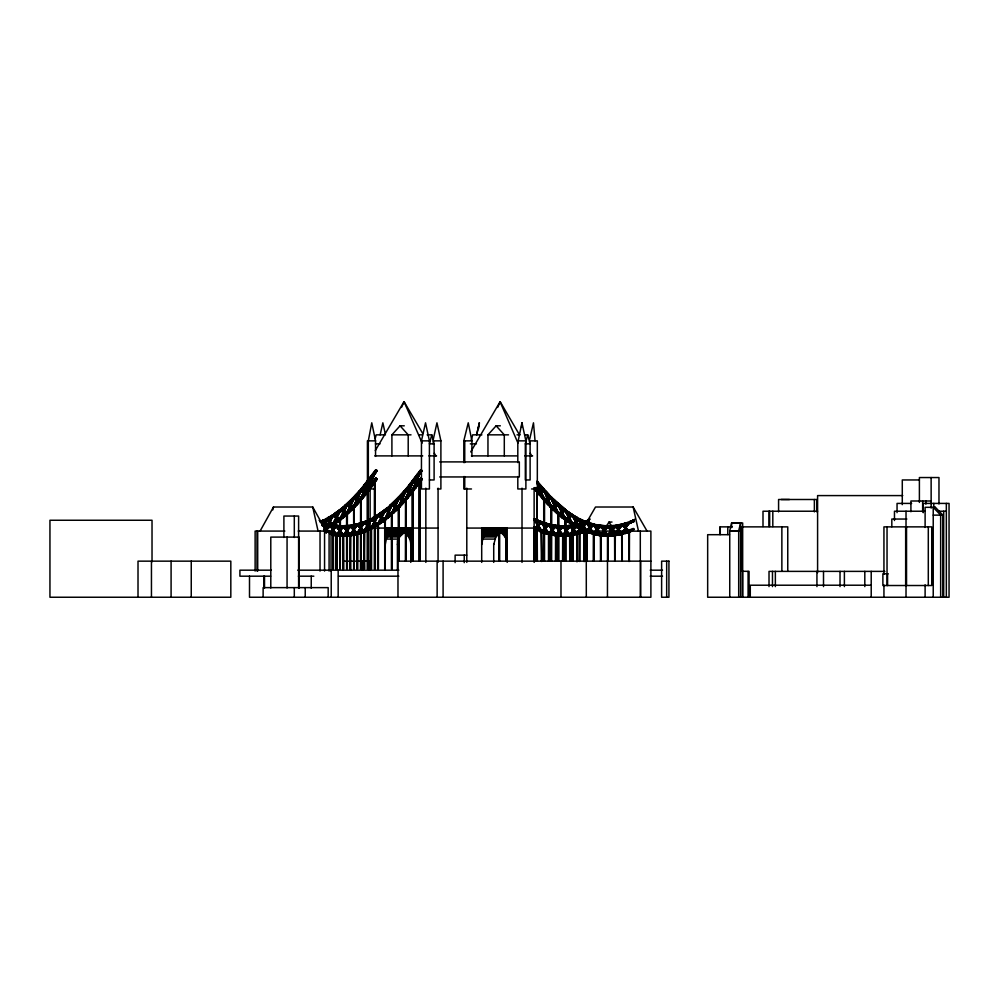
<?xml version="1.0" encoding="UTF-8"?>
<svg xmlns="http://www.w3.org/2000/svg" width="999" height="999" viewBox="0 0 999 999"><rect width="100%" height="100%" fill="white"/><g stroke="black" fill="none" stroke-linecap="round" stroke-linejoin="round"><path stroke-width="1.5" d="M521.515 427.322L521.953 422.814L525.886 440.859L525.886 488.973L517.807 488.973L517.807 476.56M478.509 428.821L479.383 422.814L476.598 434.84M318.069 531.081L312.737 507.017L273.476 507.017L260.09 531.081M638.498 531.081L633.154 507.017L595.504 507.017L587.175 521.453M393.044 504.982L399.163 506.855L406.094 490.846M341.446 510.864L347.29 513.548L339.722 510.501L340.347 510.951L334.116 522.939M355.307 498.002C370.991 500.686 351.498 496.378 354.233 498.439L347.927 512.175M386.376 510.864L392.22 513.548L384.652 510.501L385.277 510.951L379.046 522.939M405.869 499.338L398.589 497.952L399.163 498.439L392.857 512.175M361.101 490.359L354.233 506.855L347.065 505.232M391.533 504.92L398.476 506.643L398.576 561.188L398.476 506.643L403.708 494.43M334.515 515.946L340.122 519.455M358.778 494.43L353.546 506.643L346.603 504.92L347.24 504.645M392.22 505.132L399.2 506.643L399.2 561.188L399.026 506.431L405.956 490.422M385.239 544.617L386.301 539.085L386.301 528.071M397.415 544.617L399.55 536.962L404.857 532.042L392.682 532.042L388.436 535.464L386.301 539.085L398.476 539.085M481.705 544.617L482.767 539.085L482.767 528.071M493.718 544.617L495.854 536.962L501.161 532.042L489.135 532.042L484.89 535.464L482.767 539.085L494.78 539.085M384.69 511.001L385.239 510.452L377.672 524.05L384.652 510.501M339.947 510.402L332.742 524.05L339.722 510.501M363.898 532.704L364.523 568.968L364.523 531.193L363.848 530.968L370.779 519.418L378.122 524.375M326.361 527.847L333.291 515.409L325.849 527.847L326.523 528.071L326.523 532.617M326.248 528.396L321.828 524.275M339.76 519.418L332.817 515.909L333.129 515.247M365.597 523.389L371.378 527.809L371.054 528.446M384.69 519.418L377.747 515.909L378.059 515.247M364.198 522.402L363.873 523.039L370.804 528.334L378.221 515.409L370.729 528.071L364.086 522.44L356.855 533.429L356.968 568.968M518.194 440.859L521.953 422.814M332.817 524.325L325.849 519.418L333.466 524.05M628.808 522.539L629.432 523.014M377.747 524.325C375.836 524.625 369.78 517.632 371.166 519.98L364.473 531.431L364.073 530.869M364.473 531.431L371.328 519.917L370.779 519.418M433.291 439.348L436.95 422.814L440.896 440.859L440.896 488.973L437.525 488.973M380.144 434.84L382.842 422.814L385.189 433.329M476.66 434.84L479.37 422.814M421.441 440.859L425.537 422.814L429.408 440.859L429.408 488.973L421.441 488.973L421.466 440.859L429.408 440.859M362.6 488.548L376.648 470.154L376.91 471.428L376.648 470.154L375.299 470.167L361.451 488.349L343.144 508.416M377.048 479.22L376.91 479.845L376.648 478.571L375.299 478.571L377.048 479.22L373.514 484.04L372.527 482.505L374.613 479.557M380.669 514.135L378.821 515.422L388.486 509.203L388.324 507.817L375.911 515.809L376.735 517.507C391.358 508.578 403.696 495.891 413.661 482.155L413.261 481.506L421.578 470.154L421.84 471.428L421.578 470.154L420.229 470.167L406.381 488.349L388.074 508.416M413.661 490.571L412.162 491.221L411.925 489.922L413.661 490.571L412.874 491.496L411.913 489.922L413.661 490.571L410.102 494.992L421.828 479.857L421.578 478.571L420.229 478.571L406.381 496.765L406.605 498.089L406.381 496.765L409.777 493.144L410.726 494.73L399.612 507.317L385.714 519.83L376.036 525.636L377.372 525.636L391.458 514.572L397.015 509.428L395.304 508.753L384.016 519.143L375.699 524.925L382.093 520.229L382.929 521.915L376.036 525.636M272.802 509.902L273.476 507.017M373.151 482.242L372.789 483.791L374.126 483.791L373.151 482.242L369.605 486.925L369.755 486.288L371.503 486.925L367.957 491.483L368.569 491.221L368.331 489.922L366.983 489.922L367.232 491.221L367.607 489.647L368.731 490.571L365.172 494.992L365.946 494.068L364.847 493.144L361.451 496.765L361.675 498.089L361.451 496.765L372.54 482.505L374.275 483.141C363.336 499.25 349.837 514.298 333.366 525.037M419.205 474.725L412.874 483.079L419.205 474.725L417.457 474.075L411.763 482.155L412.162 482.804L411.913 481.506L418.082 473.813L418.793 474.088L419.056 475.362L417.045 477.522M421.828 479.857L421.566 478.583L420.229 478.583M529.645 439.348L533.478 422.814L535.039 440.859M615.009 526.698L607.929 535.564M377.048 470.791L371.353 479.145L370.005 479.158L369.755 477.859L373.151 473.813L374.275 474.725C363.586 490.372 350.574 505.182 334.59 515.709L333.878 515.422L335.739 514.135M371.503 486.925L370.729 487.849L370.005 487.574L371.353 487.574L371.104 486.288L369.605 486.925M411.763 490.571L415.309 486.014L416.271 487.574L414.535 486.925L416.034 486.276L415.659 487.849L414.685 486.288L420.854 478.309M370.729 479.42L369.605 478.509L370.379 477.597L371.341 479.158L367.957 483.066L371.503 478.509L370.379 477.597L364.061 485.651L364.448 486.313L364.223 485.002L365.559 484.99L365.796 486.301L365.159 486.575L368.731 482.155L367.607 481.231L366.833 482.155L367.232 482.804L366.995 481.493L368.331 481.506L367.957 483.066M336.114 526.598L343.406 535.564L350.349 526.698M367.607 489.647L364.061 494.068L364.223 493.419L365.559 493.419L365.172 494.992M368.731 490.571L367.957 491.483M408.991 485.651L409.777 484.715L410.876 485.651L407.317 489.935L410.876 485.651L409.153 485.002L409.378 486.313L408.991 485.651L412.537 481.231L413.661 482.155L412.887 483.066M412.537 489.647L408.991 494.068L409.153 493.419L410.489 493.419L410.102 494.992M738.698 597.24L738.698 530.781L740.596 523.001L731.63 522.964L729.745 530.781L729.745 597.24M411.763 482.155L413.261 481.506M463.811 462.587L463.811 440.859L468.244 422.814L471.903 440.859L471.903 456.381M555.544 535.014L556.143 534.527L549.712 525.886M556.143 535.027L562.986 526.436L570.317 534.515M615.247 534.515L608.154 526.535L600.699 535.114L601.073 534.527L594.88 525.986M615.009 534.415L608.154 526.535L607.654 527.047M364.847 484.715L361.288 489.011L361.451 488.349L362.787 488.349L362.387 489.947L365.946 485.651L364.835 484.727L364.061 485.651M365.946 485.651L365.172 486.575M361.451 496.765L362.787 496.765L363.012 498.089L362.387 498.364L365.946 494.068M364.061 494.068L364.835 493.144M409.777 484.715L406.218 489.011L406.381 488.349L407.717 488.349L407.317 489.935M406.381 496.765L407.717 496.765L407.942 498.089L407.317 498.364L410.876 494.068M408.991 494.068L409.765 493.144M410.876 485.651L410.102 486.575L416.433 478.509L415.309 477.597L414.535 478.509L415.659 479.42L416.034 477.859L414.685 477.859L415.659 479.42M336.201 535.027L343.644 526.535L336.114 534.515M358.504 492.22L359.303 491.283L360.239 492.882L358.891 492.894L359.303 491.283L360.227 492.894L358.504 492.22L362.075 488.074L363.174 489.011L362.387 489.935M359.303 499.7L358.504 500.649L360.239 501.311L359.303 499.7L355.906 503.046L357.63 503.708L345.704 515.534L337.362 522.202L333.891 523.838L334.578 524.138L337.999 521.915L337.849 520.516L330.769 524.925L339.086 519.143L358.678 499.975L360.015 499.975L360.239 501.311L358.891 501.311L358.678 499.975L361.451 496.765M358.504 500.649L362.075 496.491L363.174 497.427L362.387 498.364M403.434 492.22L404.233 491.283L405.169 492.882L403.821 492.894L404.233 491.283L405.157 492.894L403.434 492.22L407.005 488.074L407.717 488.349L408.104 489.011L401.76 496.241L400.836 494.63L402.185 494.617L401.76 496.241L400.661 495.292L402.172 494.63L401.76 496.241M406.218 489.011L407.005 488.074M404.233 499.7L403.821 501.311L405.169 501.311L404.233 499.7L395.292 508.753L403.608 499.975L404.945 499.975L405.169 501.311L403.821 501.311L403.608 499.975L406.381 496.765M361.288 489.011L362.075 488.074M403.434 500.649L407.005 496.491L408.104 497.427L407.317 498.364M549.063 533.191L555.894 526.71L561.975 534.453M357.63 495.292L348.489 504.607L337.362 513.773L357.63 495.292L355.906 494.617L352.959 498.226L356.543 494.343L357.455 495.966L356.119 495.966L356.531 494.355M357.63 503.708L354.046 507.592L354.483 505.969L353.147 505.969L356.543 502.759L357.455 504.383L356.119 504.383L356.83 504.657L360.402 500.649M375.137 438.898L376.186 434.84L385.452 434.84M402.56 503.708L401.049 504.383L402.56 503.708L400.836 503.046L402.56 503.708L398.976 507.592L399.6 507.317L399.413 505.969L398.077 505.969L399.787 506.643L398.976 507.592M427.135 434.84L431.768 434.84L429.445 443.856L434.103 443.856L434.103 479.957L429.445 479.957M398.064 497.552L399.4 497.552L399.612 498.888L393.419 504.607L399.787 498.226L398.077 497.552L389.76 505.469L389.935 506.83M527.709 434.84L525.324 443.831L525.324 479.957L530.107 479.957L530.107 443.856L527.709 434.84L524.65 434.84M334.677 521.803L350.999 508.466L351.898 510.102L350.562 510.114L352.085 509.428L350.374 508.753L353.771 505.681L354.857 506.643L354.046 507.592M398.077 497.552L398.264 498.901L399.787 498.226M390.384 513.598L389.922 515.259L391.271 515.259L391.096 513.886L389.573 514.572L391.271 515.259L390.397 513.598L386.788 516.933L395.929 508.466L396.64 508.753L396.828 510.102L385.077 520.117L385.714 519.842L384.865 518.156L384.016 519.143M471.278 440.247L472.727 434.84L481.893 434.84M541.421 561.413L541.308 531.193L548.975 524.75L542.969 530.569M587.662 530.681L593.906 524.75L586.238 531.193L586.313 597.24M548.551 524.762L554.882 533.891M593.481 524.762L599.812 533.891M347.415 512.075L348.226 511.113L349.3 512.075L343.556 517.619L342.22 517.619L343.756 516.933L342.058 516.233L341.858 516.933L347.602 511.388L348.938 511.388L348.489 513.036L352.085 509.428M397.015 509.428L395.492 510.114L396.203 510.389L399.787 506.643M323.988 530.432C332.08 520.304 328.009 525.636 335.239 533.791M345.005 506.83L344.83 505.469L353.147 497.552M344.83 513.886L345.704 515.546L346.166 513.886L344.643 514.572L345.704 515.534M331.693 515.909L339.285 510.027L340.634 510.027L340.784 511.413L339.086 510.726L350.999 500.049L351.898 501.685L351.261 501.973L351.71 500.324L350.187 501.011L350.999 500.049M344.643 506.156L344.83 505.457M346.341 515.259L345.454 513.598M393.419 504.607L393.868 502.972L392.345 503.646L392.707 504.333L393.169 502.684L394.23 503.646L385.714 511.413L384.365 511.413L384.016 510.726L395.929 500.049L396.828 501.685L396.191 501.973L396.64 500.324L395.117 501.011L395.929 500.049M389.573 506.156L390.397 505.182L391.458 506.156L387.862 509.478L386.988 507.817L388.324 507.817L388.486 509.203L386.788 508.503M573.451 516.645L579.832 527.847L579.295 528.334L585.139 523.389M540.447 523.289L534.228 528.071L534.328 561.401M554.47 527.36L548.401 533.429L541.308 522.777L534.265 528.296L541.982 522.539M534.865 528.334L541.895 522.514M579.832 527.847L579.195 528.296L586.913 522.539M340.147 511.7L339.285 510.027L345.467 505.182L346.341 506.83L345.454 505.182M376.623 515.909L384.215 510.027L385.564 510.027L385.714 511.413L384.378 511.413L384.215 510.027L386.988 507.817M386.788 516.933L386.988 516.233M341.858 508.503L342.694 507.529L343.556 509.19L341.858 508.503L343.556 509.19L343.394 507.817L342.058 507.817M341.858 516.933L342.694 515.959L343.756 516.933L332.655 524.925L331.631 523.926L329.782 525.024M339.086 510.726L340.622 510.027L340.784 511.413M339.086 519.143L339.935 518.156L340.784 519.83L340.135 520.129L340.634 518.444L339.285 518.456M384.016 510.726L384.852 509.74L385.914 510.726L382.292 513.773L383.141 512.799L381.456 512.1L378.471 514.722L378.683 514.023L380.02 514.023L380.157 515.422L378.821 515.422M378.683 522.44L378.471 523.139L380.02 522.44L379.508 524.138L378.821 523.838L382.929 521.915L382.792 520.516L381.456 520.516L381.243 521.216L387.624 515.946L388.486 517.619L387.15 517.619L388.486 517.619L387.624 515.959M333.891 515.422L335.214 515.422L335.09 514.023L330.981 515.809L331.106 517.207L335.214 515.422L338.211 512.799L337.862 512.1L336.526 512.1L333.541 514.722L333.753 514.023L339.935 509.74M333.741 522.44L333.541 523.139L334.39 522.152L335.427 523.139L333.891 523.838M337.999 513.498L337.849 512.1L336.313 512.799L338.162 511.413M337.999 521.915L337.862 520.516L336.313 521.216L337.15 520.229M381.456 512.1L381.243 512.799L383.092 511.413M572.177 561.226L572.065 524.05L579.233 519.38M578.558 520.117L572.202 524.325L572.752 523.826L566.371 511.838M335.214 523.851L334.39 522.152M319.905 521.503L323.326 520.004L324.338 521.003L323.451 522.015L326.885 520.367L326.785 518.943L325.437 518.943L325.549 520.367L329.882 518.156L328.858 517.157L325.437 518.943L326.236 520.654L329.658 518.856L329.558 517.445L328.209 517.445L328.321 518.856L329.658 518.856L335.427 514.722L334.39 513.736M329.67 527.272L328.321 527.272L329.882 526.573L328.858 525.574L325.212 528.071L329.558 525.861L329.658 527.285L326.236 529.07L326.785 527.36L325.212 528.071M373.951 519.143L372.914 518.156L375.911 515.796L377.247 515.796L377.372 517.207L368.394 522.015L374.588 518.856L374.488 517.445L373.139 517.445L373.251 518.856L374.6 518.856L383.141 512.799L382.08 511.813M375.699 524.925L376.548 523.938L377.585 524.925L373.251 527.285L375.112 526.186M330.769 516.508L331.618 515.509L332.655 516.508L328.321 518.856L328.209 517.445L331.631 515.509L332.442 517.207L330.769 516.508L325.212 519.655M330.769 524.925L331.618 523.938L332.655 524.925M372.914 518.156L376.561 515.509L377.585 516.508L376.723 517.507L375.699 516.508M370.142 519.655L373.788 517.145L374.812 518.156L370.479 520.354L370.142 519.655L371.016 518.643L371.815 520.354L370.142 519.655L385.564 510.027L399.413 497.552M370.142 528.071L373.788 525.574L374.812 526.573L371.166 529.07L371.715 527.36L370.379 527.36L370.142 528.071L371.99 527.072M572.402 515.247L564.984 519.143L564.984 561.188M583.404 522.577L579.895 523.201L578.995 524.225L582.717 522.277L583.478 524.013L579.308 524.937L583.478 524.013L583.404 522.577L581.83 523.289L582.067 522.577L588.374 520.004L589.385 521.003L586.55 522.227L585.551 521.216L584.665 522.227L590.259 519.093M588.374 520.004L589.385 521.003L587.824 521.715L588.511 522.015M627.072 524.013L628.646 523.289L626.997 522.577L626.76 523.289L631.156 521.503L631.243 522.939L624.225 524.937L631.243 522.939L631.156 521.503L629.82 521.503L629.595 522.227L635.189 519.093M629.595 522.227L633.304 520.004L634.315 521.003L632.754 521.715L633.441 522.015M324.101 521.715L324.013 520.292L322.665 520.292L322.44 521.003L326.773 518.943L326.885 520.367L325.549 520.354M371.016 518.643L367.37 521.003L371.703 518.943L371.815 520.367L370.479 520.354M326.885 528.783L326.773 527.36L325.437 527.36M369.043 530.144L368.256 528.421L364.598 530.644L365.597 531.655L369.031 530.144L368.943 528.721L367.595 528.721L371.703 527.36L371.815 528.783L367.694 530.144L369.043 530.144L368.381 530.432M587.499 521.003L587.724 520.292M589.385 521.003L584.977 522.939L585.676 523.226M632.429 521.003L632.654 520.292M633.304 528.421L629.82 529.932L629.907 531.356L631.243 531.356L630.481 529.632L624.163 531.93L627.647 530.706L628.408 532.43L624.225 533.366L623.925 532.642L624.912 533.653L628.408 532.43L628.334 530.993L626.997 530.993M633.304 520.004L634.078 521.715L629.907 522.939M364.835 521.503L364.598 522.227L366.171 521.503L365.609 523.226L369.031 521.715L368.943 520.292L364.835 521.503L366.171 521.503L366.258 522.939C354.57 527.996 341.034 529.445 328.771 525.724L328.534 525.012L335.002 527.172L338.461 527.235L338.748 526.51L337.812 525.486L329.508 523.988L328.833 524.288L338.486 525.786L337.787 527.534L337.125 527.235L341.233 527.447L341.521 526.723L340.584 525.699L334.365 525.424L334.078 526.148L335.714 525.424L335.676 526.873M557.892 561.251L557.892 513.336L565.584 510.452M584.665 522.227L584.902 521.503M583.404 530.993L579.233 531.93L582.717 530.706L583.716 531.718L582.829 532.729L581.83 531.718L582.829 532.729L586.313 531.356L586.226 529.932L584.89 529.932L588.374 528.421M629.832 529.932L630.606 531.655M353.796 534.79L363.474 532.43L362.712 530.706L361.825 531.718L362.812 532.729L366.258 531.356L365.484 529.632L362.063 530.993L362.824 532.729L363.711 531.718L362.724 530.694L359.29 531.93L371.715 527.36M364.835 529.932L365.609 531.655L366.496 530.644L364.835 529.932L365.484 529.632M628.408 524.013L627.647 522.277L623.925 524.225L633.99 520.292M579.982 525.237L580.881 524.225L579.882 523.201L574.238 524.637L580.569 523.501L580.631 524.937L579.308 524.937M580.644 533.366L579.882 531.63L570.754 533.853L580.569 531.93L580.631 533.366L577.147 534.44L573.626 534.79L580.631 533.366L578.995 532.642L579.982 533.653L583.478 532.43L582.717 530.706M624.912 525.237L625.811 524.225L624.812 523.201L615.421 526.148L616.333 525.124L625.499 523.501L625.561 524.937L624.238 524.937M360.04 525.237L359.365 524.937L360.939 524.225L359.952 523.201L351.648 525.124L339.91 525.998L349.563 525.786L348.913 527.534L348.239 527.235L355.132 526.373L363.711 523.289L362.724 522.277L350.724 526.148L351.648 525.124L363.399 522.577L371.715 518.943M359.29 523.501L359.053 524.225L365.484 521.216M583.716 523.289L578.046 525.012L577.06 523.988L576.161 525.012L577.06 523.988L577.797 525.724L580.631 524.937M576.473 534.153L578.046 533.429L576.411 532.704M621.341 524.288L621.091 525.012L622.664 524.288L622.727 525.724C612.175 528.833 600.586 528.409 590.159 524.937L590.896 523.201L594.38 524.288L593.656 526.023L592.744 525.012L594.318 525.724L593.718 523.988L593.044 524.288L605.032 525.699L617.02 525.424L622.677 524.288L622.976 525.012L622.727 525.724L614.21 527.235L607.192 527.522L606.917 526.798L607.854 527.822L608.803 526.798L607.867 525.774L607.192 526.073L614.185 525.786L613.548 527.534L610.039 527.447L609.752 526.723L610.701 527.747L611.638 526.723L610.689 525.699L610.014 525.998L617.02 525.424L617.045 526.873L615.709 526.873M356.518 524.288L356.268 525.012L357.867 524.288L357.255 526.023L358.166 525.012L357.18 523.988M360.689 524.937L359.952 523.201M356.581 534.153L357.917 534.153L357.867 532.704L343.344 534.19L332.28 533.054L331.306 534.065L335.002 535.589L343.344 536.238L351.685 535.589L360.689 533.366L359.952 531.63L350.986 533.853L360.639 531.93L360.04 533.653L359.053 532.642L360.04 533.653M551.498 506.431L551.423 561.188L551.535 506.643L550.811 506.643L550.911 561.188L550.811 506.643L558.503 504.645L565.696 519.143L565.696 561.188M558.241 504.532C559.315 505.856 555.307 503.846 552.572 505.906M574.238 524.625L575.212 525.649L574.3 526.673L565.771 527.747L550.911 526.373L560.751 527.447L561.038 526.723L560.102 525.699L554.445 525.124L553.746 526.873M560.764 534.415L559.153 535.139L559.428 534.415L561.038 535.139L560.089 536.163L559.428 535.864L560.764 535.864L560.764 534.415L550.948 533.354L568.593 533.903L569.542 534.927L569.28 535.651L563.598 535.939L551.56 535.089L562.924 536.238L574.3 535.089L574.912 533.354L573.326 534.065L574.238 533.054M577.797 534.153L577.06 532.417M619.892 526.373L619.842 524.925L618.506 524.925L620.142 525.649L619.23 526.673L618.256 525.649L619.23 526.673M633.99 528.721L625.499 531.93L619.168 533.054L618.256 534.065L624.825 531.63L625.811 532.642L622.077 534.44L618.556 534.79L619.23 535.089L620.142 534.065L619.168 533.054L607.854 534.19L593.718 532.405L592.744 533.429L596.49 535.089L607.854 536.238L622.727 534.153L622.002 532.405L615.684 533.853L620.941 526.473M355.144 534.79L354.42 533.054L353.496 534.065L355.095 533.354L354.483 535.089L355.132 534.79L348.239 535.651L348.913 535.951L349.85 534.927L348.876 533.903L345.179 535.139L346.116 534.115L352.322 533.853L352.36 535.289L351.024 535.289M357.917 534.153L357.18 532.417M562.924 527.822L563.873 526.798L562.262 526.073L563.598 526.073L562.937 527.822L561.987 526.798L562.262 527.522L566.433 527.447L566.421 525.998L559.44 525.998L565.759 525.699L566.708 526.723L565.771 527.747L564.822 526.723L565.109 527.447L572.115 526.873L571.403 525.124L570.491 526.148L572.09 525.424L571.465 527.172L570.779 526.873L574.949 526.373L574.912 524.925M574.3 535.089L574.912 533.354L559.428 534.415M615.709 535.289L617.045 535.289L616.346 533.553L615.684 533.853L619.842 533.354L619.88 534.79M545.504 499.275L551.498 498.014L543.906 498.851M617.045 535.289L612.874 535.651L613.536 535.951L614.472 534.927L613.511 533.903L612.587 534.927L613.511 533.903L617.02 533.853L617.045 535.289L615.721 535.289M348.214 534.203L347.952 534.927L348.888 533.903M566.433 535.864L565.759 534.115L564.822 535.139L565.759 534.115L566.708 535.139L565.109 535.864M574.949 534.79L567.944 535.651L568.606 535.951L569.542 534.927L568.581 533.903L565.084 534.415M375.449 478.121L374.35 481.193L368.806 481.955M374.388 481.006L375.674 478.046M375.961 478.121L374.9 481.006L368.906 481.68M375.05 481.393L376.148 478.321M419.28 481.193L420.379 478.121M419.318 481.006L420.604 478.046M420.891 478.121L419.83 481.006L413.736 481.955M421.079 478.321L420.005 481.193L412.45 481.88L405.407 499.05L398.476 498.226M419.98 481.393L421.041 478.521M607.192 534.49L608.803 535.214L607.854 536.238L607.192 535.939L608.803 535.214L607.867 534.19L606.917 535.214L607.192 534.49L611.363 534.415L610.701 536.163L610.039 535.864L611.638 535.139L610.689 534.115L609.752 535.139L610.689 534.115L614.185 534.203L614.472 534.927L611.363 535.864L602.847 535.651L593.656 534.453L587.075 531.718L587.961 532.729L594.318 534.153L593.718 532.405L592.744 533.429L594.318 534.153M614.198 527.235L614.185 525.786L612.849 525.786L614.185 525.786M345.454 525.998L346.778 525.998L346.79 527.447L342.682 527.522L342.407 526.798L342.682 527.522L346.803 527.447L346.116 525.699L345.442 525.998L352.322 525.424L352.36 526.873L351.024 526.873M348.239 535.651L349.575 535.651L349.55 534.203M536.638 561.288L537 490.184L537.35 561.288M543.893 490.422L544.33 490.909L536.888 490.846M339.91 534.415L343.344 534.19L344.293 535.214L344.018 535.939L340.559 536.163L339.897 535.864L341.521 535.139L340.572 534.115L339.623 535.139L340.572 534.115L344.018 534.49L343.356 536.238L342.682 535.939L349.575 535.651M604.358 534.415L604.083 535.139L605.706 534.415L605.019 536.163L604.345 535.864L605.681 535.864L605.706 534.415L604.37 534.415L608.528 534.49M607.192 527.522L608.528 527.522L608.528 526.073L598.701 525.424L599.325 527.172L602.847 527.235L602.872 525.786L601.535 525.786L603.134 526.51L602.185 527.534L601.51 527.235L605.681 527.447L605.706 525.998L604.358 525.998L605.968 526.723L603.334 531.081M372.789 476.685L367.42 490.571L367.42 568.968L368.144 568.968L368.144 490.571L361.863 490.621M367.682 490.297L374.613 472.49M367.957 490.372L374.9 472.577M367.882 490.846L375.075 472.777M368.107 490.771L375.05 472.977M412.45 490.571L412.45 561.288L412.35 490.571L417.719 476.685M412.612 490.297L419.543 472.49M412.887 490.372L419.83 472.577M413.349 489.485L419.917 473.051M413.037 490.771L420.005 472.777M560.751 527.447L559.153 526.723L560.764 527.447L560.764 525.998M557.917 535.651L557.28 533.903L557.917 535.651L553.746 535.289L554.408 535.589L555.107 533.853L553.771 533.853M341.233 527.447L339.623 526.723L341.246 527.447L341.246 525.998L337.138 525.786L337.812 525.486M360.839 499.45L360.739 498.763L353.546 498.226M405.769 499.45L406.031 498.776M334.378 533.853L335.701 533.853L335.676 535.289L330.12 534.153L330.169 532.704L341.246 534.415L341.521 535.139L341.233 535.864L337.787 535.951L334.34 535.289L335.002 535.589L335.714 533.853L331.606 533.354L331.568 534.79M354.158 498.501L353.584 498.014M399.088 498.501L398.514 498.014M553.783 525.424L554.408 527.172L555.369 526.148L554.457 525.124L553.783 525.424L560.764 525.998M334.34 526.873L335.976 526.148L334.378 525.424M360.739 498.763L366.521 484.677M360.664 499.263L367.595 482.355M361.526 497.927L367.882 482.442M361.75 497.852L368.107 482.355M405.594 499.263L412.525 482.355M405.956 498.851L412.312 483.354M406.456 497.927L412.812 482.442M406.68 497.852L413.037 482.355M598.713 525.424L599.338 527.172L600.299 526.148L599.388 525.124L598.701 525.424L602.872 525.786M551.56 526.673L552.272 524.925L548.114 524.288L548.064 525.724L551.56 526.673L555.069 526.873L554.445 525.124M594.33 534.153L594.38 532.704L587.387 530.993L591.558 531.93L591.483 533.366L589.909 532.642L590.147 533.366M354.158 506.918L348.114 504.982M331.556 526.373L331.306 525.649L332.904 526.373L332.942 524.925L326.061 523.501L326.648 525.237L335.676 526.873M330.12 534.153L330.169 532.704M549.45 524.288L548.126 524.288L548.064 525.724L544.979 524.225L545.966 523.201L549.45 524.288L548.726 526.023L544.979 524.225L545.978 523.201L549.45 524.288L548.713 526.023M497.652 407.455L500.199 401.76L519.443 434.765M326.061 523.501L325.999 524.937L327.335 524.937L326.748 523.201L323.289 522.577L322.977 523.289L323.976 522.277L327.41 523.501L327.335 524.937L321.091 523.226L322.103 522.227L321.203 521.216L320.204 522.227L321.216 521.216L324.638 522.577L324.563 524.013L323.226 524.013L326.648 525.237M353.808 506.343L360.651 490.846M361.026 490.422L354.096 506.431L354.158 568.968M354.008 506.943L361.201 490.634L367.52 490.846M398.738 506.343L405.094 491.67M398.938 506.943L405.869 490.921M546.628 523.501L546.553 524.937L543.031 524.313L542.145 523.289L543.144 522.277L546.628 523.501L545.879 525.237L552.235 526.373L552.534 525.649L551.623 524.637L548.114 524.288M589.909 524.225L590.909 523.201L591.795 524.225L590.809 525.237L587.312 524.013L588.074 522.277L591.795 524.225L590.809 525.237L587.075 523.289L588.074 522.277L588.96 523.289L587.961 524.313L584.477 522.939L584.552 521.503L588.96 523.289L587.961 524.3L587.075 523.289M401.486 407.455L404.096 401.76L422.702 433.441M339.76 511.001L340.06 510.339L340.347 510.951M543.144 522.277L540.309 521.216L539.31 522.227L542.382 524.013L542.457 522.577L543.793 522.577L543.031 524.3L536.713 521.715L538.036 521.715L538.136 520.292L533.966 518.943L535.526 519.655L533.866 520.354L537.35 522.015M321.778 522.939L321.865 521.503L319.093 520.292M341.783 511.251L347.327 513.336L347.327 568.968L346.616 568.968L346.616 513.336L352.959 499.388M346.778 513.548L353.721 498.439M347.789 511.75L353.471 499.388M347.689 512.262L353.996 498.526M397.889 499.388L391.533 513.336L391.546 568.968L392.257 568.968L392.257 513.336L386.113 510.976M392.432 511.663L397.477 500.674M391.708 513.548L398.651 498.439M392.619 512.262L398.926 498.526M333.179 515.959L333.017 515.309M340.272 519.418L339.797 518.868M385.052 519.455L378.396 515.634L371.178 528.396L377.797 515.359M385.202 519.418L379.445 515.946M533.978 527.36L538.136 528.721L538.036 530.144L533.866 528.783L535.526 528.071L533.966 527.36M590.222 531.93L591.545 531.93L591.483 533.366L578.571 528.071L578.796 528.783L580.132 528.783L580.232 527.36L576.76 525.574L569.942 534.428M534.502 520.654L535.302 518.943M534.502 529.07L535.526 528.071L534.652 527.06M594.318 525.724L585.814 522.939L575.736 518.156L575.961 518.856L577.285 518.856L577.41 517.445L567.582 512.1L567.432 513.486L570.904 515.709L571.753 514.023L566.396 510.427M599.462 527.097L593.394 533.166L586.401 522.539L582.966 530.144L575.961 527.285L576.073 525.861L577.397 525.861L577.285 527.285L575.948 527.272L561.563 516.933L561.925 516.233L561.75 517.619L571.603 523.838L571.753 522.44L557.592 511.388L542.819 496.491L544.717 498.638M579.432 529.07L580.456 528.071L578.896 527.36C595.766 536.675 616.87 537.924 634.315 529.433M550.599 497.552L551.935 497.552L569.118 512.799L568.069 513.786L564.597 511.413L564.398 510.726L570.279 515.422L577.285 518.856L577.397 517.445L576.073 517.445C593.493 527.859 615.846 530.094 634.315 521.003M575.736 526.573L576.073 525.861M322.615 526.298L326.448 519.38L323.876 524.3M377.672 524.05L372.277 520.004M332.742 524.05L327.347 520.004M345.392 507.292L339.672 519.143L332.742 515.634M339.847 519.368L346.154 506.431M340.859 517.632L346.528 505.993M340.759 518.156L346.703 506.206M340.984 518.069L346.665 506.431M390.322 507.292L384.603 519.143L377.672 515.634M384.777 519.368L391.183 505.906M385.789 517.632L391.458 505.993M385.689 518.156L391.633 506.206M385.914 518.069L391.596 506.431M325.799 528.071L326.448 527.809M326.124 528.446L321.903 524.537M567.582 512.1L568.069 513.773L569.118 512.799L567.582 512.1L568.918 512.1M370.779 527.847L371.316 528.334L363.873 523.039M333.604 522.939L339.835 510.951M333.878 523.039L340.234 510.501M334.153 522.727L340.397 510.726M378.808 523.039L385.327 510.726M378.521 522.939L384.877 510.402M378.921 522.502L385.164 510.501M568.069 513.773L558.916 506.843L559.09 505.457L560.427 505.457L566.283 510.726L577.622 518.156M364.111 531.568L357.267 524.637L351.461 533.791M584.477 530.931L583.903 531.456M621.828 525.249C621.366 522.839 626.823 529.857 629.482 531.193L629.37 561.413M556.967 502.684L556.268 502.972L557.592 502.972L557.417 504.333L556.081 504.333L560.252 506.83L560.614 506.156L554.133 500.049L566.083 510.027L565.933 511.413L558.916 506.83L559.103 505.469L560.427 505.469L560.252 506.843L558.916 506.843L547.564 495.966L539.048 486.313L548.176 496.241L549.113 494.63L537.162 481.231L540.771 485.651L539.048 486.313M557.966 514.423L553.246 510.114L553.434 508.753L555.319 510.514M580.456 528.071L566.283 519.143L554.133 508.466L554.77 508.753L554.57 510.114L553.246 510.114L544.717 501.311L546.441 500.649L545.654 499.7L554.944 509.428L554.57 510.102L553.234 510.102L553.434 508.753M332.904 515.859L325.961 528.296L323.564 526.573M326.473 528.296L333.466 515.634L340.397 519.143L340.284 568.968M377.947 515.309L370.729 528.071L371.378 527.809M550.224 506.643L551.935 505.969L551.023 507.592L550.224 506.643L551.935 505.969L551.735 507.317L550.399 507.317L550.224 506.643L553.858 510.389M547.39 503.708L549.1 503.046L548.189 504.657L547.39 503.708L549.113 503.046L548.888 504.383L547.564 504.383L547.39 503.708L551.023 507.592M549.275 495.292L548.176 496.241L547.39 495.292L551.023 499.175L551.735 498.901L551.935 497.552L545.654 491.283L544.942 491.558L546.278 491.558L549.275 495.292L547.777 494.617L548.488 494.355L554.944 501.011L553.246 501.685L556.705 504.607M350.075 534.515L343.132 526.535L343.644 527.047M470.704 451.935L500.074 401.76L517.969 443.069M375.299 450.611L403.971 401.76M593.618 525.349L600.574 534.527L607.804 526.436L613.636 533.878M542.832 488.074L543.219 489.672L541.883 489.672L542.107 488.349L541.883 489.66L543.219 489.66L543.444 488.349L542.819 488.074L546.441 492.22L545.342 493.169L544.555 492.22L546.053 492.882L545.654 491.283M542.107 496.765L541.883 498.089L543.768 500.237M545.654 499.712L546.441 500.649L544.717 501.311M562.724 527.047L563.136 526.535L556.143 534.527M323.539 523.264L325.849 519.418M322.227 525.736L326.086 519.318M322.515 525.836L326.361 519.418M371.016 519.318L363.798 531.193L357.58 525.012L351.223 533.891M363.961 531.431L371.291 519.418M534.315 488.786L539.048 494.717L540.384 494.73L540.621 493.419L535.901 487.5M542.12 496.778L541.883 498.089L545.342 501.573M350.075 526.598L343.281 535.564L343.644 534.964L337.337 527.097M537.175 489.66L537.537 491.221L536.213 491.221L536.451 489.922L536.201 491.221L537.537 491.221L537.787 489.922L537.162 489.647L540.771 494.068L539.048 494.717L538.886 494.068L542.494 498.364L543.219 498.089L543.444 496.778L540.609 493.419L539.997 493.144L546.441 500.649M540.771 485.651L539.285 485.002L540.771 485.651L539.66 486.575L536.825 483.066L537.937 482.155L537.175 481.231M601.448 527.21L608.166 534.964L607.792 535.564M536.825 483.066L537.787 481.493M606.281 526.386L609.003 522.052L612 522.052M336.201 534.527L329.433 524.637L335.477 533.891M563.286 526.798L555.769 535.114M363.848 522.539L356.918 533.191L351.061 527.097M356.855 568.968L357.58 568.968L357.417 533.191L364.36 522.539M358.067 532.579L364.46 523.014M322.227 523.014L322.852 522.539L322.227 523.014L328.396 532.479M576.748 561.251L576.748 533.429L583.878 522.539M584.115 522.44L577.022 533.091L577.36 561.251M577.31 533.191L584.39 522.539M584.552 522.777L576.898 533.666M578.196 532.479L583.99 523.014M629.045 522.44L621.678 533.429L621.778 561.251M622.614 532.479L628.92 523.014M622.29 561.251L622.227 533.191L629.32 522.539M629.482 522.777L621.828 533.666M541.957 531.456L535.689 520.704M548.713 524.637L541.446 531.456L549.113 525.012M580.619 520.704L586.513 531.53L594.043 525.012M375.924 469.892L369.605 478.509M376.211 472.415L374.126 475.362L372.789 475.362L373.501 475.636L375.587 472.677M372.377 483.141L375.924 478.309M376.648 478.571L362.787 496.765M376.211 480.831L373.514 484.04M420.854 469.892L417.307 474.725L418.082 473.826M417.719 475.362L419.105 473.401M421.978 470.791L418.444 475.624L421.141 472.415M420.092 479.22L415.921 485.039M421.578 478.571L413.261 489.922M418.444 484.04L418.806 482.505L417.457 482.505L417.719 483.791L419.056 483.791L418.793 482.505L417.457 482.505L418.431 484.053L420.517 481.093M421.978 479.22L415.659 487.837M349.975 534.527L356.044 525.986M356.281 525.886L350.212 534.428L343.406 526.436M350.487 534.527L356.556 525.986M575.911 525.986L569.717 534.527L562.724 526.535M570.217 534.527L576.011 526.473M570.978 533.891L576.286 526.573M571.203 533.791L576.523 526.473M621.078 525.886L614.647 534.527L607.654 526.535M615.147 534.527L621.353 525.986M615.908 533.891L622.102 525.349M579.233 527.809L579.87 528.071L572.227 515.409M370.729 487.837L374.275 483.141M579.482 519.268L572.614 524.275L572.152 523.788M366.833 490.571L370.379 486.014M412.887 491.483L416.433 486.925M343.406 534.865L349.113 527.21M343.094 568.968L342.982 535.214L349.35 527.097M343.644 535.464L350.587 526.598M564.373 518.069L558.004 505.194L558.503 504.645L553.646 505.956M571.478 515.946L565.022 519.355L572.789 515.634M413.261 481.493L407.53 488.548M413.261 489.922L407.717 496.765M568.831 527.21L562.624 534.964L562.999 535.564M562.574 535.214L569.068 527.11M562.724 535.464L569.805 526.598L575.799 532.679M570.317 526.598L562.862 535.564M613.761 527.21L607.554 534.964L608.216 535.214L607.854 561.301M613.998 527.11L607.504 535.214L607.454 597.24M607.654 535.464L614.735 526.598L622.115 533.766M615.247 526.598L608.166 535.464L600.986 526.598M550.849 498.439L551.423 497.952L550.849 498.439L557.292 512.175M544.318 491.97L551.348 506.855L544.992 491.758M551.273 506.343L544.343 490.359L544.08 491.021M362.787 488.349L354.47 497.552L353.134 497.552M363.174 489.011L356.83 496.241L356.119 495.966L355.731 495.292L359.303 491.283M362.787 496.765L346.166 513.886L332.317 524.225M359.615 501.585L363.174 497.427M407.717 488.349L402.172 494.63M407.717 496.765L402.172 503.046M404.545 501.585L408.104 497.427M336.351 534.415L343.294 526.436M343.556 526.535L336.626 534.515L330.644 525.986M343.706 526.798L336.775 534.765L336.775 568.968L336.051 568.968L336.151 534.765M543.394 497.927L537.1 481.868M555.544 534.515L562.637 526.535M563.136 526.535L556.056 534.515L556.093 561.201M601.073 535.027L608.216 526.798M391.908 455.894L391.908 434.84L400.062 425.811L404.258 425.811M404.233 491.283L397.889 498.226L398.264 498.888L398.976 499.175L402.56 495.292M401.76 504.657L405.332 500.649M487.962 455.894L487.962 434.84L496.128 425.811L500.349 425.811M401.473 494.343L395.929 500.049M399.4 497.552L402.185 494.617M402.185 503.046L388.324 516.246L371.703 527.36M330.107 532.417L335.364 526.997M329.695 533.166L335.639 527.097M331.243 531.668L336.188 526.61M329.832 533.429L336.7 526.61L343.556 535.464M350.999 500.049L353.771 497.265L354.682 498.888L353.334 498.901L354.682 498.888L354.47 497.552M354.483 497.552L340.622 510.027L326.773 518.943M554.782 526.997L548.463 533.166L541.47 522.539M555.631 526.61L548.975 533.166L549.113 561.251M550.062 532.679L556.143 526.61M599.712 526.997L593.331 533.429L586.238 522.777L579.158 528.071L579.87 528.071L579.77 561.401M593.943 561.251L593.906 533.166L600.561 526.61L607.554 535.464M601.073 526.61L593.993 533.191M347.777 512.749L349.625 510.988M323.651 529.795L329.433 524.637M323.913 529.907L329.695 524.75M324.625 529.395L329.77 525.274M324.063 530.169L329.832 525.012M541.446 531.456L548.975 524.75M593.643 524.637L586.238 531.193L586.888 531.456M593.906 524.75L586.376 531.456L579.432 519.98M534.365 528.334L541.957 523.039M579.745 527.809L585.639 523.389M579.295 528.334L586.962 522.777M379.608 521.803L381.456 520.516M572.202 524.325L579.87 519.655M572.702 524.325L579.795 519.917M329.258 518.306L331.106 517.207M329.021 527.572L331.793 525.924M374.188 518.306L376.036 517.207M327.11 528.071L329.882 526.573M565.372 519.53L572.702 515.909M326.785 518.943L320.554 521.216L321.566 522.227L327.11 519.655M324.013 528.721L326.785 527.36M372.04 519.655C356.343 528.196 336.75 529.233 320.517 521.503M565.072 518.868L565.696 519.143L558.354 504.607M585.676 531.655L584.665 530.644L586.313 531.356L585.539 529.632M629.832 521.503L630.481 521.216M631.243 522.939L629.919 522.939M322.677 520.292L323.326 520.004M362.712 522.277L361.825 523.289L362.724 522.277L363.711 523.289L362.137 524.013L362.824 524.3M367.607 520.292L369.268 521.003L368.381 522.015M373.139 525.861L374.812 526.573L373.251 527.272M367.607 528.721L368.256 528.421M371.166 529.07L371.815 528.783M534.303 527.809L534.94 528.071L534.84 561.401M579.245 523.501L579.895 523.201M579.245 531.93L579.895 531.63M624.175 523.501L624.825 523.201M624.175 531.93L625.811 532.642L624.912 533.653M618.556 534.79L622.727 534.153L621.99 532.417M334.59 515.709L335.227 515.422M329.021 519.143L329.67 518.856M373.139 517.445L373.788 517.157M362.063 530.993L362.724 530.694M373.788 525.574L373.139 525.861L376.561 523.926L377.585 524.925L359.365 533.366M370.367 527.36L371.016 527.072M551.161 497.827L551.173 498.613M571.416 525.124L567.919 525.786L572.09 525.424M570.754 533.853L572.09 533.853L572.115 535.289L570.779 535.289L572.377 534.577L571.403 533.553L568.581 533.903M615.684 525.424L617.307 526.148L615.721 526.873M374.45 480.919L375.075 481.193L367.532 482.43M348.876 525.486L348.214 525.786L349.563 525.786L349.575 527.235L345.467 527.447L345.179 526.723L346.79 527.447M350.986 525.424L352.622 526.148L351.685 527.172M379.508 515.709L380.357 514.722L379.32 513.736M384.215 518.456L385.914 519.143L385.077 520.117M350.986 533.853L352.622 534.577L351.685 535.589M382.929 521.915L381.593 521.915M379.508 524.138L380.357 523.139L379.32 522.152M569.255 525.786L565.084 525.998L568.593 525.486L569.542 526.51L568.618 527.534L567.944 527.235L569.542 526.51L568.581 525.486M569.28 535.651L567.944 535.651M389.76 505.469L391.458 506.156L390.634 507.117M345.454 534.415L346.778 534.415L346.803 535.864L345.454 535.864L346.79 535.864L346.79 534.415L342.682 534.49L342.407 535.214L344.018 534.49M565.097 525.998L566.421 525.998M586.313 530.931L586.962 531.193L586.962 561.413M610.027 525.998L611.638 526.723L610.039 527.447M536.987 482.542L537 481.755M337.812 533.903L337.138 534.203L338.748 534.927L337.774 535.951M602.847 527.235L601.51 527.235M592.994 534.153L599.325 535.589L600.037 533.853L595.879 533.354L605.706 534.415M360.851 498.663L367.52 481.88L368.144 482.155M337.774 527.534L338.461 527.235M595.879 524.925L600.037 525.424L600.299 526.148L599.999 526.873L594.33 525.724M598.713 533.853L600.299 534.577L598.676 535.289L602.185 535.951L603.134 534.927L602.197 533.903M595.829 534.79L595.579 534.065L597.165 534.79L597.215 533.354L594.38 532.704M331.606 524.925L332.28 524.625M335.676 535.289L334.34 535.289M550.948 524.925L557.942 525.786L557.917 527.235L557.942 525.786L556.605 525.786L557.942 525.786M540.322 529.632L539.635 529.932L540.971 529.932L540.871 531.356L539.31 530.644L540.197 531.655L540.958 529.932L537.487 528.421L536.475 529.433L540.184 531.655L548.713 534.44L549.7 533.429L548.788 532.405L548.114 532.704L555.107 533.853L555.069 535.289L553.746 535.289M550.948 533.354L552.285 533.354L552.235 534.79L539.547 531.356M595.879 533.354L596.553 533.054M596.49 535.089L597.202 533.354M329.445 526.023L330.419 525.012L329.508 523.988M332.217 526.673L332.942 524.925M331.606 533.354L332.942 533.354L332.217 535.089L332.942 533.354M545.217 533.366L544.979 532.642L545.879 533.653L552.235 534.79L552.285 533.354M548.713 534.44L549.45 532.704L540.309 529.632M593.056 524.288L597.215 524.925L596.49 526.673L595.579 525.649L596.49 526.673L597.215 524.925M326.748 531.63L326.061 531.93L327.41 531.93L324.625 530.993M542.382 532.43L542.145 531.718L543.031 532.729L546.553 533.366L546.628 531.93L545.292 531.93L548.801 532.417M545.879 533.653L546.615 531.93M591.558 531.93L585.239 529.632L584.565 529.932L585.901 529.932L585.814 531.356L584.24 530.644L588.648 532.43L588.723 530.993L587.387 530.993M343.044 534.964L343.094 535.214M323.301 522.577L324.638 522.577L323.976 522.277M540.322 521.216L539.31 522.227L540.184 523.226L541.196 522.227L540.309 521.216M543.031 532.729L543.793 530.993L543.718 532.43L535.202 528.783M587.961 532.729L588.723 530.993M373.151 473.813L372.377 474.725L373.863 474.088L373.514 475.624M537.35 522.015L538.136 520.292M540.184 523.226L540.958 521.503L536.8 520.292L538.136 520.292M537.35 530.432L538.136 528.721M589.06 520.292L583.404 522.577M586.226 529.932L589.06 528.721M578.908 527.36L583.066 528.721L582.966 530.144L578.571 528.071M573.938 515.509L573.239 515.796L574.575 515.796L574.45 517.207L573.114 517.207M576.073 517.445L580.232 518.943L580.132 520.367L578.571 519.655L580.232 518.943L579.432 520.654L575.736 518.156M572.902 516.508L570.067 514.722L570.267 515.422L571.952 514.722L570.417 514.023M569.467 521.803L567.582 520.516L568.281 520.229L568.768 521.915L567.232 521.216L570.267 523.838L571.615 523.851L571.74 522.44L559.79 513.598L560.614 514.572L558.916 515.259L565.222 520.117L566.283 519.143L565.459 518.169L564.747 518.444L566.645 519.83M564.747 510.027L565.446 509.74L562.862 508.553M565.222 511.7L566.083 510.027M564.76 518.456L565.459 518.169M556.705 504.62L557.592 502.972M557.779 513.736L555.894 512.075L557.417 512.749L556.967 511.113L558.853 512.774M385.277 510.951L384.603 510.726M555.894 512.075L557.405 512.749L557.592 511.388M384.64 518.931L385.327 519.143L385.239 570.179M357.167 533.791L364.523 522.777L371.453 528.071L371.453 568.968L370.729 568.968L370.729 529.582M616.008 526.997L622.389 533.429L615.159 526.61M550.611 497.552L551.935 497.552M551.311 497.265L554.77 500.337L554.57 501.685L553.858 501.96L550.224 498.226L550.399 498.901L551.735 498.888L551.935 497.552M586.313 522.939L582.142 524.013M582.142 532.43L584.977 531.356M630.469 529.632L631.243 531.356L627.759 532.729L626.76 531.718L627.072 532.43L629.907 531.356M562.724 534.964L563.136 535.464L556.056 526.598M360.939 499.338L354.27 498.226M559.315 512.812L563.561 511.251M558.616 561.251L558.616 513.336L565.696 510.726M548.688 525.349L555.644 534.527M363.711 531.718C353.122 535.614 341.358 536.313 330.419 533.429M583.716 531.718C567.37 537.824 548.701 535.576 533.641 527.072M622.077 526.023L625.561 524.937M552.335 506.568L558.616 504.92M552.597 506.693L558.516 505.194M576.411 524.288L570.754 525.424M575.212 525.649L578.046 525.012M369.155 481.568L374.712 480.806M367.782 482.542L374.725 481.593M413.836 481.68L419.642 480.806M412.462 482.43L419.393 481.468M412.712 482.542L419.655 481.593M401.049 530.781L392.682 532.042L392.682 528.071M497.465 530.781L489.135 532.042L489.135 528.071M572.377 526.148C559.078 528.246 545.342 525.087 533.641 518.656M543.818 498.776L551.423 497.952M543.718 561.201L543.718 499.05L551.523 498.226M544.343 499.325L551.423 498.501M610.014 534.415L612.849 534.203M933.228 597.24L933.228 507.317L935.364 507.317L942.856 515.134L942.856 597.24M361.975 490.347L368.032 490.297M406.905 490.347L412.962 490.297M360.839 491.021L367.782 490.959M406.793 490.621L413.074 490.571L413.074 561.288L412.962 490.571M405.769 491.021L412.712 490.959M738.698 530.769L729.745 530.781L740.596 530.781M391.908 434.84L411.014 434.84M419.418 434.84L422.502 434.84M487.962 434.84L508.516 434.84M517.007 434.84L520.067 434.84M375.549 456.381L375.549 440.859L367.42 440.859L367.42 488.973L368.331 488.973L368.331 482.767M440.896 440.859L433.291 440.859L433.291 443.956M463.811 440.859L471.903 440.859M525.886 440.859L517.807 440.859L517.807 462.587M375.399 443.856L380.032 443.856M470.317 443.856L476.423 443.856M525.324 443.856L530.107 443.856M374.775 455.894L422.739 455.894M428.896 455.894L436.538 455.894M471.391 455.894L517.407 455.894M524.862 455.894L532.617 455.894M439.66 461.9L519.33 461.9L519.33 476.948L439.66 476.948M919.392 479.957L902.284 479.957L902.284 504.645M369.955 488.973L374.95 488.973M471.491 488.973L463.811 488.973L463.811 476.56M531.58 488.973L537.325 488.973L537.325 440.859L529.682 440.859L529.682 443.956M902.734 495.591L817.594 495.591L817.594 572.664M543.98 499.338L544.08 561.201M931.13 500.998L910.913 500.998L910.913 511.763M911.612 503.409L897.052 503.409L897.052 512.637M550.811 506.643L551.535 506.643L550.849 506.855M935.364 507.317L925.111 507.317L925.111 527.472M817.594 511.226L762.999 511.226L762.999 526.523M925.111 511.226L894.467 511.226L894.467 520.516M938.885 511.226L946.34 511.226M347.327 513.336L346.965 568.968M392.257 513.336L391.895 568.968M933.228 515.134L942.856 515.134L940.658 515.097L933.228 507.342M906.867 519.043L891.82 519.043L891.82 526.773M572.065 524.05L572.789 524.05L572.789 561.226M732.192 526.873L719.942 526.873L719.942 534.515M371.64 528.071L438.074 528.071M466.795 528.071L534.94 528.071M404.695 530.968L395.879 530.968L395.879 528.071M499.837 530.968L492.332 530.968L492.332 528.071M284.852 531.081L255.12 531.081L255.12 571.091M298.214 531.081L331.031 531.081L331.031 571.091M364.523 531.193L364.16 568.968M541.308 531.193L541.92 561.413M626.76 531.081L576.985 531.081L576.985 561.85M628.87 531.193L650.886 531.081L650.886 597.24L249.5 597.24L249.5 576.186M404.233 531.218L394.817 531.218L394.817 528.071M500.649 531.218L491.271 531.218L491.271 528.071M404.408 531.568L393.743 531.568L393.743 528.071M500.724 531.568L490.209 531.568L490.209 528.071M391.62 532.629L403.796 532.629M500.099 532.629L488.074 532.629L488.074 528.071M402.734 533.379L390.559 533.379L390.559 528.071M499.038 533.379L487.012 533.379L487.012 528.071M576.848 533.429L576.81 533.691M593.943 533.429L586.675 522.44M401.673 534.303L389.498 534.303L389.498 528.071M497.977 534.303L485.951 534.303L485.951 528.071M729.507 534.69L707.667 534.69L707.667 597.24L949.05 597.24L949.05 503.409L923.276 503.409L923.276 512.699M556.206 534.765L555.844 561.201M601.136 534.765L600.774 561.201M400.611 535.464L388.436 535.464L388.436 528.071M496.915 535.464L484.89 535.464L484.89 528.071M399.55 536.962L387.375 536.962L387.375 528.071M495.854 536.962L483.828 536.962L483.828 528.071M466.708 555.144L455.119 555.144L455.119 562.662M650.886 561.151L397.977 561.151L397.977 597.24M339.672 568.968L340.397 568.968M342.982 568.968L343.706 568.968L343.606 535.214M350.025 568.968L350.537 534.765L350.799 570.179M353.546 568.968L354.27 568.968M361.201 568.968L360.477 568.968L360.589 499.05M384.603 568.968L385.327 568.968M271.303 570.179L239.91 570.179L239.91 576.186L270.654 576.186M297.764 570.179L398.851 570.179M650.212 570.179L662.512 570.179M884.889 571.378L769.018 571.378L769.018 586.6M888.161 573.788L882.879 573.788L882.879 585.514L931.755 585.514L931.755 526.873L883.94 526.873L883.94 574.3M298.364 576.186L313.823 576.186M338.549 576.186L398.851 576.186M650.212 576.186L662.512 576.186M871.215 585.214L750.286 585.214L750.286 597.24M781.206 499.5L789.447 499.525M536.738 490.297L542.919 490.347M536.638 490.571L544.443 490.634M536.738 490.846L544.33 490.909L551.348 506.855M604.358 527.447L605.681 527.447L604.083 526.723L604.358 527.447L608.528 527.522M559.428 527.447L563.598 527.522M560.764 534.415L563.598 534.49L562.937 536.238L562.262 535.939L563.598 535.939L563.598 534.49L561.987 535.214L563.598 534.49M339.897 527.447L344.018 527.522L344.018 526.073L342.682 526.073L344.293 526.798L342.682 527.522M507.205 544.617C507.33 537.612 501.685 530.681 494.455 530.781L494.455 528.071M399.2 498.226L406.131 499.05L405.769 561.201M398.576 498.501L406.019 499.325M353.646 498.501L361.089 499.325M335.676 535.289L338.461 535.651L338.486 534.203M410.764 544.617C410.889 537.612 405.232 530.681 398.002 530.781L398.002 528.071M595.841 526.373L598.676 526.873M548.064 534.153L547.814 533.429L551.56 535.089M393.306 504.87L398.851 506.256M391.633 505.194L397.44 506.693M348.376 504.87L353.921 506.256M346.703 505.194L352.51 506.693M325.999 524.937L329.433 526.023L330.169 524.288M542.145 523.289L544.979 524.225M333.291 523.826L327.085 520.117M357.142 533.091L357.018 533.666M540.958 521.503L543.793 522.577L543.718 524.013L535.202 520.367M385.202 511.001L392.145 513.611M341.183 510.976L346.728 513.061M340.272 511.001L347.215 513.611M336.663 521.915L337.362 522.202M328.858 525.574L329.545 525.861M586.288 523.014L593.094 532.479M541.358 523.014L548.176 532.479M581.63 530.144L585.801 531.356L585.889 529.932L582.417 528.421L581.63 530.144L581.73 528.721L583.066 528.721M601.073 534.527L594.642 525.886M585.539 521.216L586.55 522.227M627.072 532.43L627.759 532.729M565.097 511.001L558.528 513.611L551.348 498.439M539.997 493.144L540.771 494.068M621.39 534.153L622.065 534.453M573.626 526.373L573.326 525.649L574.3 526.673M548.176 496.241L547.39 495.292M551.023 499.175L550.224 498.226M612.874 527.235L613.548 527.534M612.874 535.651L613.548 535.951M554.145 508.479L554.944 509.428M571.391 527.36L577.459 533.429L570.229 526.61M628.833 531.456L629.407 530.931L622.252 525.274M559.802 513.598L560.614 514.572L558.916 515.259M326.748 523.201L327.397 523.501M568.281 520.229L568.768 521.915L567.432 521.915M601.51 535.651L601.248 534.927L602.847 535.651L602.859 534.203M564.597 519.83L564.398 519.143L565.921 519.83L566.083 518.444M551.623 524.625L552.272 524.925M550.899 526.373L551.56 526.673M570.267 523.838L570.067 523.139L573.114 525.636L574.45 525.636L574.575 524.225L571.103 522.152M570.916 524.138L573.751 525.924L574.787 524.925L573.938 523.938L577.622 526.573L576.598 527.572L572.902 524.925L573.114 525.636M538.136 528.721L536.8 528.721L537.35 530.432M378.259 515.909L383.816 518.718M580.119 528.783C564.335 520.704 551.448 508.054 540.222 494.53M577.285 518.856C561.525 510.002 548.738 496.803 537.537 482.804M571.74 514.023L574.787 516.508L573.751 517.494L570.916 515.721M571.74 522.44L574.575 524.225M372.527 520.117L378.309 523.788M370.729 519.655L378.259 524.325M327.597 520.117L333.379 523.788M325.799 519.655L333.329 524.325M321.765 524.812L326.386 528.334M322.652 525.799L324.962 527.559M623.339 525.624L629.407 530.931M622.689 525.886L628.758 531.193M621.74 525.274L628.059 530.681M578.409 525.624L583.466 530.044M577.459 525.012L576.748 525.012L583.541 530.307M577.897 525.624L583.404 530.569M580.869 528.808L583.129 530.681M557.205 503.796L559.103 505.469M558.728 506.156L554.008 501.885M556.705 513.036L562.387 517.907L563.448 516.933L562.624 515.946L563.086 517.619L561.563 516.933M358.429 525.674L364.448 530.931M364.373 531.456L357.018 525.249L363.873 531.456M553.059 509.428L556.705 513.036M551.548 498.476L553.434 500.337M616.258 527.097L622.327 533.166M571.078 526.997L577.397 533.166M569.967 526.71L576.748 533.429M351.323 526.997L357.58 533.429L357.217 568.968M350.499 526.61L356.443 532.679M349.987 526.61L356.855 533.429M544.555 500.649L548.176 504.657M496.128 425.811L504.295 434.84L504.295 455.894M400.062 425.811L408.204 434.84L408.204 455.894M607.504 526.798L613.873 533.99M562.574 526.798L568.943 533.99M343.644 526.535L350.587 534.515M342.982 526.798L349.238 533.99M539.997 484.727L543.606 489.011M540.372 494.717L534.702 487.574M536.051 490.571L539.66 494.992M601.723 527.11L608.216 535.214M557.03 527.21L563.236 534.964M557.092 527.46L563.286 535.214L562.924 561.301M555.544 526.598L562.624 535.464M337.575 527.21L343.706 535.214M336.351 526.698L342.982 535.214M536.051 488.149L537.937 490.571M533.978 487.849L536.813 491.483M594.268 526.473L599.587 533.791M549.338 526.473L554.657 533.791M329.545 524.662L336.476 534.428M541.745 522.44L549.113 533.429M322.902 522.777L329.071 532.242M323.389 523.626L328.783 531.905M322.739 523.014L328.908 532.479M322.465 523.114L328.346 532.242M609.003 522.052L611.725 526.386M612.412 527.472L614.672 531.081M579.595 519.318L586.962 531.193M579.32 519.418L586.8 531.431M579.158 519.655L585.501 530.144M534.665 519.318L542.032 531.193M535.177 520.704L541.87 531.431M534.502 519.98L541.595 531.53M534.278 519.88L541.358 531.431M434.328 453.246L435.876 455.894M530.219 453.246L531.755 455.894M633.154 507.017L647.04 531.081M573.226 516.558L579.87 528.071M572.34 515.959L579.432 528.396M572.065 515.634L578.496 527.06M312.737 507.017L326.136 531.081M565.434 510.402L572.789 524.05M565.147 510.501L572.614 524.275M565.247 511.038L572.34 524.375M564.984 510.726L571.403 522.939M558.066 504.695L565.534 519.355M558.166 505.232L564.597 518.156M552.135 499.388L558.616 513.336M551.623 499.388L557.43 511.75M551.073 498.526L557.517 512.262M321.241 521.503L321.566 522.227M543.98 490.921L551.073 506.943M404.083 401.76L422.177 443.069M537.912 483.354L544.443 499.05L544.443 561.201M537.175 482.355L544.268 499.25M537.999 484.765L543.306 497.44M537.262 483.766L542.569 496.441M564.398 510.726L564.597 511.413M434.103 443.856L431.768 434.84M543.444 496.765L543.219 498.089L541.883 498.089L538.886 494.068M375.549 440.859L371.765 422.814L368.331 440.859L368.331 479.657M946.34 503.409L946.34 597.24M943.693 511.226L943.693 597.24M940.658 515.097L940.658 597.24M938.973 503.971L938.973 477.547L919.392 477.547L919.392 502.422M933.778 503.409L933.778 508.054M931.13 477.547L931.155 508.054M928.296 526.873L928.296 585.514M925.861 500.998L925.861 504.108M925.111 584.84L925.111 597.24M922.639 500.998L922.639 511.763M906.53 526.873L906.53 585.514M906.018 511.226L906.018 526.585M906.018 584.952L906.018 597.24M905.656 526.873L905.656 585.514M887.574 573.788L887.574 585.514M887.037 526.873L887.037 585.514M883.94 585.002L883.94 597.24M871.215 571.378L871.215 597.24M864.809 571.378L864.809 586.6M844.392 571.378L844.392 586.6M840.022 571.378L840.022 586.6M823.513 571.378L823.513 586.6M816.845 511.888L816.845 499.5L778.583 499.5L778.583 511.888M816.932 571.378L816.932 586.6M814.372 499.5L814.372 511.888M787.761 571.241L787.761 526.873L741.77 526.873L741.77 571.241L749.075 571.378L749.075 597.24M781.867 526.873L781.867 571.241M775.361 571.378L775.361 586.6M772.814 511.226L772.814 526.585M772.477 571.378L772.477 586.6M769.655 511.226L769.655 526.523M768.955 511.226L768.955 526.523M748.089 571.378L748.089 597.24M742.669 597.24L742.669 522.964L731.63 522.964L731.63 527.597M742.469 571.378L742.469 597.24M740.596 522.964L740.596 597.24M727.784 526.873L727.784 534.515M720.267 526.873L720.267 534.515M666.67 561.151L666.67 597.24M640.721 561.151L640.721 597.24M640.297 531.081L640.297 597.24M629.12 531.193L629.12 561.413M628.87 532.704L628.758 561.413M622.027 533.429L622.027 561.251M615.309 534.765L615.197 561.201M614.947 534.765L614.947 561.201M614.585 534.765L614.697 561.201M608.116 535.214L608.216 561.301M601.023 534.765L601.023 561.201M600.411 534.765L600.524 561.201M593.681 533.429L593.681 561.251M593.431 533.429L593.331 561.251M586.6 531.193L586.6 561.413M584.552 531.193L584.552 561.413M584.44 531.193L584.44 561.413M584.19 531.193L584.19 561.413M583.94 531.193L583.94 561.413M583.828 532.704L583.828 561.413M579.52 528.071L579.52 561.401M579.258 528.071L579.258 561.401M577.097 533.429L577.097 561.251M572.677 524.05L572.677 561.226M572.427 524.05L572.427 561.226M570.379 534.765L570.267 561.201M570.017 534.765L570.017 561.201M569.655 534.765L569.767 561.201M565.596 519.143L565.596 561.188M565.347 519.143L565.347 561.188M565.084 519.143L565.084 561.188M563.186 535.214L563.186 561.301M562.674 535.214L562.574 561.301M560.988 561.151L560.988 597.24M558.516 513.336L558.516 561.251M558.254 513.336L558.254 561.251M558.004 513.336L558.004 561.251M555.594 534.765L555.481 561.201M551.173 506.643L551.173 561.188M548.763 533.429L548.763 561.251M548.501 533.429L548.501 561.251M544.343 499.05L544.343 561.201M543.831 499.05L543.831 561.201M541.67 531.193L541.67 561.413M537.25 490.571L537.25 561.288M537 490.571L537 561.288M536.738 490.571L536.738 561.288M534.59 528.071L534.59 561.401M534.128 488.136L534.128 562.375M522.015 488.136L522.015 562.375M507.205 528.071L507.205 562.375M506.143 528.071L506.243 561.188M505.981 536.251L505.881 561.188M505.082 528.071L505.082 536.962M504.02 528.071L504.02 535.464M502.947 528.071L502.947 534.303M501.885 528.071L501.885 533.379M500.824 528.071L500.824 532.629M499.762 528.071L499.762 532.042M499.512 531.68L499.512 561.201M499.413 531.68L499.413 561.201M499.15 531.68L499.15 561.201M498.901 533.241L498.901 561.201M498.701 528.071L498.701 531.568M498.788 533.241L498.788 561.201M497.639 528.071L497.639 531.218M496.578 528.071L496.578 530.968M495.516 528.071L495.516 530.831M493.718 543.668L493.718 562.375M493.394 528.071L493.394 530.831M481.705 528.071L481.705 562.375M466.795 488.136L466.795 562.375M464.747 440.859L464.747 462.587M464.747 476.56L464.747 488.973M464.235 555.144L464.235 562.662M443.094 561.151L443.094 597.24M438.074 488.136L438.074 562.375M437.137 561.151L437.137 597.24M425.836 488.136L425.836 562.375M420.005 482.742L420.005 561.276M419.905 482.742L419.905 561.276M419.642 482.742L419.642 561.276M419.393 482.742L419.393 561.276M419.28 482.742L419.28 561.276M412.712 490.571L412.712 561.288M410.764 528.071L410.764 562.375M409.702 528.071L409.702 539.085M408.641 528.071L408.641 536.962M407.58 528.071L407.58 535.464M406.506 528.071L406.506 534.303M406.031 499.05L406.131 561.201M405.519 499.05L405.407 561.201M404.383 528.071L404.383 532.629M403.321 528.071L403.321 532.042M402.26 528.071L402.26 531.568M401.198 528.071L401.198 531.218M400.137 528.071L400.137 530.968M398.838 506.643L398.838 561.188M397.415 540.546L397.415 570.179M396.94 528.071L396.94 530.831M392.157 513.336L392.157 568.968M391.645 513.336L391.645 568.968M384.965 520.704L384.965 568.968M384.715 520.704L384.715 568.968M378.384 524.05L378.384 568.968L377.672 568.968L377.672 525.599M378.284 524.05L378.284 568.968M378.034 525.599L378.034 568.968M377.772 525.599L377.772 568.968M374.975 482.742L375.075 568.968L374.35 568.968L374.463 482.742M374.712 482.742L374.712 568.968M371.353 528.071L371.353 568.968M371.091 529.582L371.091 568.968M370.841 529.582L370.841 568.968M370.13 488.136L370.13 526.535M370.13 529.632L370.13 570.179M369.468 570.179L369.468 561.151L343.181 561.151L343.181 570.179M368.032 490.571L368.032 568.968M367.782 490.571L367.782 568.968M367.52 490.571L367.52 568.968M362.437 561.151L362.437 570.179M361.101 568.968L361.201 499.05L360.839 568.968M357.48 533.429L357.48 568.968M353.908 506.643L353.908 568.968M353.646 506.643L353.646 568.968M350.287 534.765L350.287 568.968M347.227 513.336L347.227 568.968M346.715 513.336L346.715 568.968M343.344 535.214L343.344 568.968M340.035 520.704L340.035 568.968M339.672 520.704L339.785 568.968M338.162 570.179L338.162 597.24M336.663 534.765L336.663 568.968M336.413 534.765L336.413 568.968M333.354 525.599L333.454 568.968L332.742 568.968L332.842 525.599M333.104 525.599L333.104 568.968M331.218 570.179L331.218 597.24M329.083 531.081L329.083 571.091M328.172 597.24L328.172 587.624L263.124 587.624L263.124 597.24M326.423 528.071L326.423 532.617M326.161 529.582L326.161 532.617M325.911 529.582L325.911 532.617M325.799 529.582L325.799 532.617M324.563 531.081L324.563 571.091M320.03 531.081L320.03 571.091M311.238 576.186L311.238 588.224M305.232 587.624L305.232 597.24M299.188 587.986L299.188 537.1L270.791 537.1L270.791 587.986M298.614 588.049L298.614 516.046L283.903 516.046L283.903 537.487M294.305 516.046L294.305 537.487M294.305 587.624L294.305 597.24M287.063 537.1L287.063 587.986M264.51 576.186L264.51 588.224M263.761 576.186L263.761 588.224M257.705 531.081L257.705 571.091M257.018 531.081L257.018 571.091M191.246 561.151L191.246 597.24M171.091 561.151L171.091 597.24M152.023 561.825L152.023 520.254L49.95 520.254L49.95 597.24L230.819 597.24L230.819 561.151L138.012 561.151L138.012 597.24M151.448 561.151L151.448 597.24M349.3 503.646L348.489 504.62L348.938 502.972L347.415 503.646L347.777 504.333L348.226 502.684L349.3 503.646M392.532 511.388L392.345 512.075L393.868 511.388L394.056 512.749L393.406 513.036L393.868 511.388L392.532 511.388M355.394 525.649L354.483 526.673L353.496 525.649L355.132 526.373L354.42 524.625L353.758 524.925L355.394 525.649M567.919 534.203L567.657 534.927L567.919 534.203M586.126 522.227L585.127 523.239L581.406 521.003L581.63 521.715L582.966 521.715L583.066 520.292L579.582 518.643L578.571 519.655L582.28 522.015L583.291 521.003L582.417 520.004L581.73 520.292L585.901 521.503L585.114 523.226L584.565 521.503L586.126 522.227M561.925 507.817L561.75 509.19L563.086 509.203L562.624 507.529L561.763 509.203L563.448 508.503L561.925 507.817M543.144 530.706L542.457 530.993L543.144 530.706M668.93 561.151L661.625 561.151L661.625 597.24L668.93 597.24L668.93 561.151M557.242 527.534L556.58 527.235L557.255 527.534M337.125 535.651L336.85 534.927L337.113 535.651M556.593 535.651L556.318 534.927L556.58 535.651M550.911 534.79L550.649 534.065L550.899 534.79M506.605 561.188L506.605 537.812L506.493 561.188"/></g></svg>
